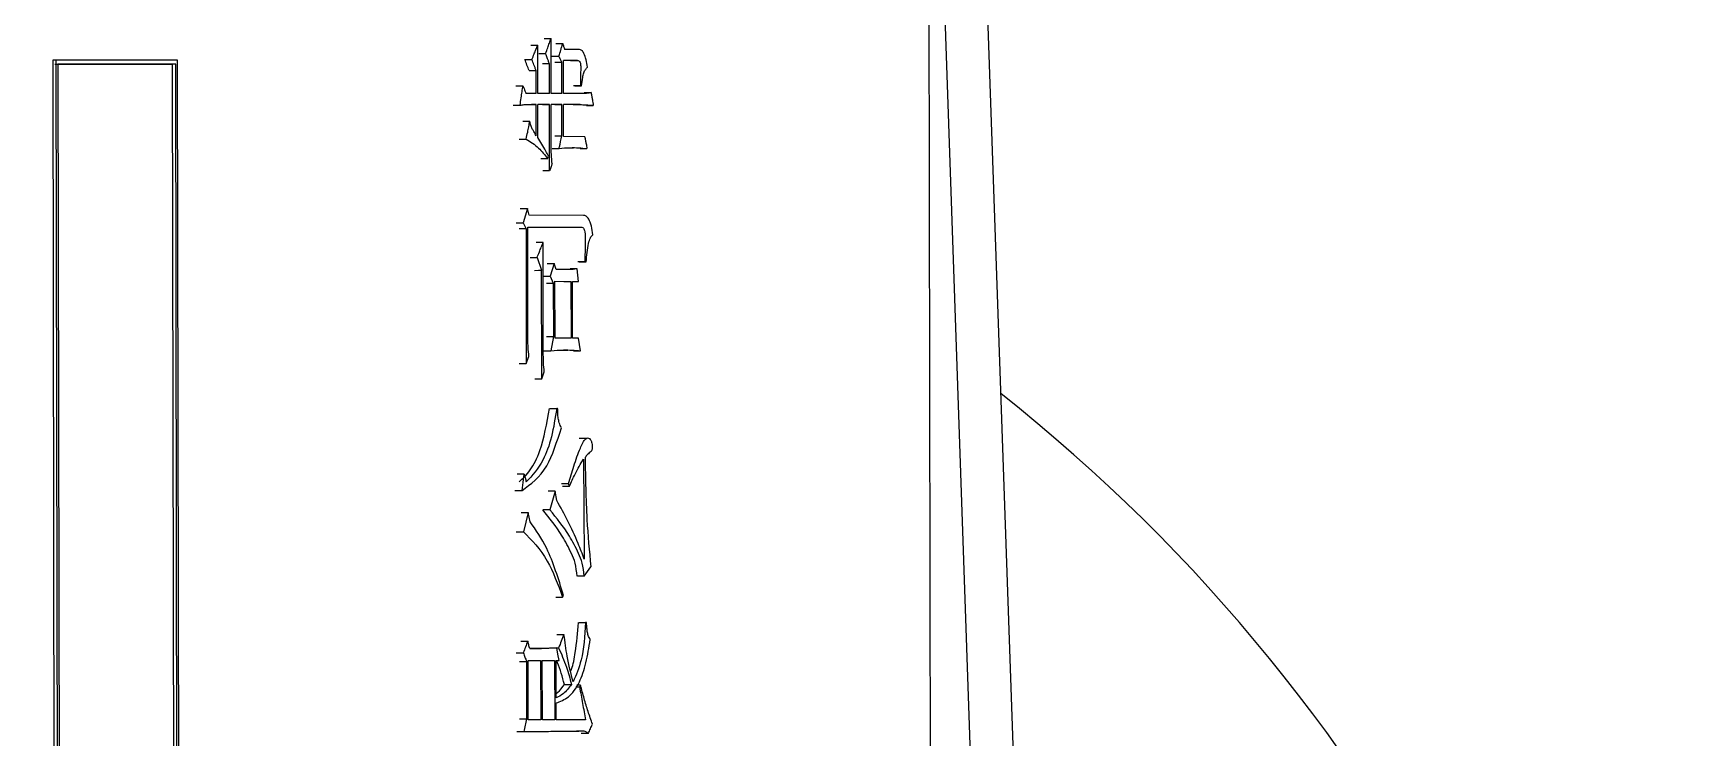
# Model space of a CAD drawing. Header units: millimetres. Extents: x 2104 to 4053, y 855 to 2233.
# Drawn here: x 3008.34 to 3029.65, y 1078.08 to 1087.08 of the extents above; entities that cross this region are included whole.
import ezdxf

# ---------------------------------------------------------------- set-up
doc = ezdxf.new("R2010")
doc.units = ezdxf.units.MM

msp = doc.modelspace()

# ---------------------------------------------------------------- linework, layer by layer
at = {"color": 7, "linetype": 'Continuous', "lineweight": 25}
for p, q in [((3022.143, 1041.251), (3020.188, 1097.251)), ((3019.781, 1089.408), (3019.843, 1052.408)), ((3019.956, 1088.267), (3021.224, 1051.268)), ((3014.785, 1086.311), (3014.784, 1086.927)), ((3014.956, 1086.31), (3014.955, 1087.013)), ((3008.586, 1086.736), (3008.624, 1064.603)), ((3008.628, 1086.736), (3008.587, 1086.736)), ((3008.628, 1086.736), (3008.665, 1064.603)), ((3010.219, 1064.601), (3010.182, 1086.734)), ((3014.62, 1086.743), (3014.711, 1086.743)), ((3014.797, 1086.819), (3014.886, 1086.819)), ((3014.966, 1086.786), (3015.056, 1086.786)), ((3015.295, 1086.731), (3015.112, 1086.732)), ((3015.113, 1086.31), (3015.112, 1086.732)), ((3015.318, 1086.872), (3015.128, 1086.872)), ((3015.205, 1086.731), (3015.295, 1086.731)), ((3008.653, 1086.686), (3008.691, 1064.653)), ((3010.115, 1086.684), (3010.153, 1064.651)), ((3010.158, 1086.684), (3010.115, 1086.684)), ((3010.195, 1064.651), (3010.158, 1086.684)), ((3014.765, 1086.311), (3014.764, 1086.603)), ((3014.935, 1086.689), (3014.846, 1086.689)), ((3014.936, 1086.31), (3014.935, 1086.689)), ((3015.003, 1086.71), (3015.092, 1086.71)), ((3015.093, 1086.31), (3015.092, 1086.71)), ((3014.765, 1086.311), (3014.633, 1086.311)), ((3014.936, 1086.31), (3014.785, 1086.311)), ((3015.093, 1086.31), (3014.956, 1086.31)), ((3015.354, 1086.309), (3015.113, 1086.31)), ((3015.331, 1086.407), (3015.241, 1086.406)), ((3015.257, 1086.406), (3015.346, 1086.407)), ((3015.331, 1086.407), (3015.346, 1086.407)), ((3014.675, 1086.17), (3014.765, 1086.17)), ((3014.765, 1086.17), (3014.704, 1086.17)), ((3014.766, 1085.77), (3014.765, 1086.17)), ((3014.936, 1086.17), (3014.786, 1086.17)), ((3014.786, 1085.748), (3014.786, 1086.17)), ((3014.846, 1086.169), (3014.936, 1086.17)), ((3014.937, 1085.326), (3014.936, 1086.17)), ((3015.093, 1086.169), (3014.956, 1086.17)), ((3014.957, 1085.629), (3014.956, 1086.17)), ((3015.004, 1086.169), (3015.093, 1086.169)), ((3015.094, 1085.769), (3015.093, 1086.169)), ((3015.327, 1086.169), (3015.113, 1086.169)), ((3015.114, 1085.758), (3015.113, 1086.169)), ((3015.238, 1086.168), (3015.327, 1086.169)), ((3015.406, 1086.157), (3015.495, 1086.157)), ((3014.594, 1085.954), (3014.683, 1085.954)), ((3014.549, 1085.727), (3014.638, 1085.727)), ((3015.004, 1085.769), (3015.094, 1085.769)), ((3015.387, 1085.757), (3015.114, 1085.758)), ((3014.823, 1085.477), (3014.913, 1085.477)), ((3015.325, 1085.606), (3015.414, 1085.606)), ((3014.848, 1085.326), (3014.937, 1085.326)), ((3014.652, 1084.84), (3014.599, 1084.656)), ((3014.677, 1084.753), (3014.652, 1084.84)), ((3014.599, 1084.656), (3014.636, 1084.58)), ((3014.636, 1084.58), (3014.639, 1082.86)), ((3014.657, 1084.602), (3015.349, 1084.6)), ((3014.659, 1083.163), (3014.657, 1084.602)), ((3015.369, 1084.751), (3014.677, 1084.753)), ((3014.856, 1082.968), (3014.854, 1084.407)), ((3014.687, 1084.212), (3014.777, 1084.212)), ((3014.777, 1084.212), (3014.834, 1084.05)), ((3015.385, 1084.157), (3015.296, 1084.156)), ((3015.316, 1084.156), (3015.405, 1084.156)), ((3015.405, 1084.156), (3015.385, 1084.157)), ((3014.836, 1082.665), (3014.834, 1084.05)), ((3014.996, 1084.136), (3014.944, 1083.974)), ((3014.944, 1083.974), (3014.984, 1083.887)), ((3015.02, 1084.06), (3014.996, 1084.136)), ((3015.188, 1084.06), (3015.02, 1084.06)), ((3015.287, 1084.07), (3015.198, 1084.07)), ((3015.307, 1083.908), (3015.287, 1084.07)), ((3014.984, 1083.887), (3014.985, 1083.206)), ((3015.004, 1083.909), (3015.208, 1083.908)), ((3015.006, 1083.184), (3015.004, 1083.909)), ((3015.119, 1083.908), (3015.208, 1083.908)), ((3015.208, 1083.908), (3015.21, 1083.183)), ((3015.228, 1083.908), (3015.307, 1083.908)), ((3015.229, 1083.183), (3015.228, 1083.908)), ((3015.228, 1083.908), (3015.307, 1083.908)), ((3014.896, 1083.205), (3014.985, 1083.206)), ((3014.985, 1083.206), (3014.953, 1083.022)), ((3015.21, 1083.183), (3015.006, 1083.184)), ((3015.304, 1083.183), (3015.229, 1083.183)), ((3015.332, 1083.021), (3015.304, 1083.183)), ((3014.639, 1082.86), (3014.672, 1082.947)), ((3015.243, 1083.021), (3015.332, 1083.021)), ((3014.549, 1082.86), (3014.639, 1082.86)), ((3014.747, 1082.665), (3014.836, 1082.665)), ((3014.836, 1082.665), (3014.869, 1082.752)), ((3014.938, 1082.286), (3015.027, 1082.286)), ((3015.039, 1082.286), (3015.027, 1082.286)), ((3015.406, 1081.901), (3015.316, 1081.901)), ((3015.37, 1081.636), (3015.38, 1080.36)), ((3014.494, 1081.238), (3014.584, 1081.238)), ((3015.009, 1081.226), (3014.941, 1080.988)), ((3015.029, 1081.107), (3015.009, 1081.226)), ((3015.177, 1081.323), (3015.088, 1081.323)), ((3015.1, 1081.29), (3015.189, 1081.29)), ((3014.663, 1080.956), (3014.601, 1080.708)), ((3014.688, 1080.837), (3014.663, 1080.956)), ((3015.38, 1080.143), (3015.291, 1080.143)), ((3015.38, 1080.143), (3015.462, 1080.262)), ((3015.103, 1079.874), (3015.115, 1079.895)), ((3015.014, 1079.873), (3015.103, 1079.874)), ((3015.308, 1079.548), (3015.397, 1079.548)), ((3015.409, 1079.548), (3015.397, 1079.548)), ((3015.031, 1079.397), (3015.12, 1079.397)), ((3014.641, 1079.053), (3014.643, 1078.317)), ((3014.662, 1079.063), (3014.822, 1079.063)), ((3014.663, 1078.306), (3014.662, 1079.063)), ((3014.732, 1079.063), (3014.822, 1079.063)), ((3014.822, 1079.063), (3014.823, 1078.306)), ((3014.842, 1079.063), (3015, 1079.063)), ((3014.844, 1078.306), (3014.842, 1079.063)), ((3014.911, 1079.062), (3015, 1079.063)), ((3015, 1079.063), (3015.002, 1078.305)), ((3015.021, 1079.062), (3015.057, 1079.062)), ((3015.021, 1078.587), (3015.021, 1079.062)), ((3015.021, 1079.062), (3015.057, 1079.062)), ((3015.028, 1079.225), (3015.052, 1079.225)), ((3015.27, 1078.726), (3015.32, 1078.726)), ((3015.332, 1078.748), (3015.286, 1078.748)), ((3015.022, 1078.305), (3015.021, 1078.522)), ((3014.553, 1078.317), (3014.643, 1078.317)), ((3014.823, 1078.306), (3014.663, 1078.306)), ((3015.002, 1078.305), (3014.844, 1078.306)), ((3015.395, 1078.304), (3015.022, 1078.305)), ((3015.28, 1078.164), (3015.372, 1078.164))]:
    msp.add_line(p, q, dxfattribs=at)
at = {"color": 7, "linetype": 'Continuous', "lineweight": 25, "flags": 128}
for points in [[(3014.695, 1086.927), (3014.744, 1086.927), (3014.784, 1086.927)], [(3014.865, 1087.013), (3014.915, 1087.013), (3014.955, 1087.013)], [(3015.014, 1086.948), (3015.063, 1086.948), (3015.104, 1086.948)], [(3014.675, 1086.602), (3014.724, 1086.603), (3014.764, 1086.603)], [(3014.506, 1086.408), (3014.556, 1086.408), (3014.596, 1086.408)], [(3015.379, 1086.32), (3015.427, 1086.32), (3015.468, 1086.32)], [(3014.469, 1086.159), (3014.519, 1086.16), (3014.559, 1086.16)], [(3014.913, 1085.477), (3014.917, 1085.494), (3014.921, 1085.51)], [(3014.968, 1085.607), (3015.018, 1085.607), (3015.058, 1085.607)], [(3014.562, 1084.839), (3014.612, 1084.84), (3014.652, 1084.84)], [(3014.509, 1084.656), (3014.559, 1084.656), (3014.599, 1084.656)], [(3014.636, 1084.58), (3014.585, 1084.58), (3014.546, 1084.58)], [(3015.26, 1084.6), (3015.303, 1084.6), (3015.349, 1084.6)], [(3014.854, 1084.407), (3014.803, 1084.406), (3014.764, 1084.406)], [(3014.744, 1084.049), (3014.794, 1084.05), (3014.834, 1084.05)], [(3014.854, 1083.973), (3014.904, 1083.974), (3014.944, 1083.974)], [(3014.906, 1084.136), (3014.956, 1084.136), (3014.996, 1084.136)], [(3014.895, 1083.887), (3014.944, 1083.887), (3014.984, 1083.887)], [(3014.864, 1083.022), (3014.913, 1083.022), (3014.953, 1083.022)], [(3014.613, 1081.443), (3014.562, 1081.443), (3014.523, 1081.443)], [(3014.584, 1081.238), (3014.598, 1081.34), (3014.613, 1081.443)], [(3015.009, 1081.226), (3014.958, 1081.226), (3014.919, 1081.226)], [(3015.189, 1081.29), (3015.186, 1081.299), (3015.181, 1081.311), (3015.177, 1081.323)], [(3014.941, 1080.988), (3014.918, 1080.988), (3014.895, 1080.988), (3014.851, 1080.988)], [(3014.573, 1080.956), (3014.623, 1080.956), (3014.663, 1080.956)], [(3014.511, 1080.707), (3014.533, 1080.707), (3014.556, 1080.708), (3014.579, 1080.708), (3014.601, 1080.708)], [(3014.568, 1079.312), (3014.618, 1079.312), (3014.657, 1079.312)], [(3014.51, 1079.161), (3014.56, 1079.161), (3014.6, 1079.161)], [(3014.551, 1079.052), (3014.601, 1079.052), (3014.641, 1079.053)], [(3014.939, 1079.224), (3014.988, 1079.225), (3015.028, 1079.225)], [(3015.057, 1079.062), (3015.043, 1079.144), (3015.028, 1079.225)], [(3015.128, 1078.759), (3015.154, 1078.759), (3015.182, 1078.759), (3015.217, 1078.759)], [(3015.332, 1078.748), (3015.326, 1078.737), (3015.32, 1078.726)], [(3014.516, 1078.155), (3014.566, 1078.155), (3014.606, 1078.155)], [(3015.431, 1078.131), (3015.408, 1078.131), (3015.385, 1078.131), (3015.342, 1078.131)]]:
    msp.add_lwpolyline(points, dxfattribs=at)
at = {"color": 7, "linetype": 'Continuous', "lineweight": 25}
msp.add_arc((3006.948, 1065.088), 22.17, 312.3514, 51.6483, dxfattribs=at)
for points, knots in [([(3098.139, 1227.063), (3098.158, 1228.314), (3098.212, 1231.872), (3098.055, 1237.736), (3097.571, 1244.642), (3096.768, 1251.517), (3095.653, 1258.35), (3094.227, 1265.124), (3092.494, 1271.826), (3090.456, 1278.442), (3088.119, 1284.958), (3085.487, 1291.36), (3082.565, 1297.636), (3079.36, 1303.772), (3075.878, 1309.755), (3072.127, 1315.574), (3068.114, 1321.214), (3063.849, 1326.666), (3059.338, 1331.918), (3054.593, 1336.958), (3049.623, 1341.777), (3044.438, 1346.364), (3039.049, 1350.709), (3033.467, 1354.804), (3027.705, 1358.64), (3021.773, 1362.208), (3015.685, 1365.503), (3009.452, 1368.516), (3003.089, 1371.242), (2996.608, 1373.674), (2990.023, 1375.809), (2983.347, 1377.64), (2976.594, 1379.165), (2969.779, 1380.38), (2962.916, 1381.283), (2956.018, 1381.872), (2949.101, 1382.145), (2942.179, 1382.103), (2935.265, 1381.744), (2928.376, 1381.071), (2921.524, 1380.083), (2914.724, 1378.785), (2907.991, 1377.177), (2901.338, 1375.263), (2894.779, 1373.048), (2888.329, 1370.536), (2881.999, 1367.733), (2875.804, 1364.643), (2869.757, 1361.274), (2863.87, 1357.632), (2858.155, 1353.726), (2852.624, 1349.563), (2847.289, 1345.151), (2842.16, 1340.501), (2837.25, 1335.622), (2832.567, 1330.524), (2828.121, 1325.217), (2823.923, 1319.713), (2819.98, 1314.023), (2816.3, 1308.159), (2812.893, 1302.134), (2809.763, 1295.959), (2806.919, 1289.648), (2804.365, 1283.213), (2802.108, 1276.669), (2800.152, 1270.028), (2798.501, 1263.306), (2797.159, 1256.514), (2796.127, 1249.669), (2795.41, 1242.784), (2795.007, 1235.873), (2794.92, 1228.951), (2795.149, 1222.032), (2795.693, 1215.131), (2796.552, 1208.262), (2797.723, 1201.439), (2799.205, 1194.677), (2800.993, 1187.989), (2803.085, 1181.39), (2805.476, 1174.894), (2808.161, 1168.513), (2811.134, 1162.261), (2814.389, 1156.152), (2817.92, 1150.198), (2821.718, 1144.41), (2825.777, 1138.803), (2830.088, 1133.386), (2834.641, 1128.172), (2839.428, 1123.17), (2844.437, 1118.393), (2849.66, 1113.849), (2855.084, 1109.548), (2860.699, 1105.499), (2866.493, 1101.711), (2872.454, 1098.191), (2878.569, 1094.946), (2884.826, 1091.984), (2891.212, 1089.311), (2897.712, 1086.932), (2904.315, 1084.852), (2911.006, 1083.075), (2917.771, 1081.606), (2924.596, 1080.447), (2931.466, 1079.601), (2938.368, 1079.068), (2945.287, 1078.852), (2952.209, 1078.951), (2959.119, 1079.367), (2966.003, 1080.097), (2972.847, 1081.14), (2979.635, 1082.495), (2986.355, 1084.158), (2992.992, 1086.126), (2999.532, 1088.395), (3005.962, 1090.96), (3012.268, 1093.815), (3018.438, 1096.956), (3024.457, 1100.374), (3030.314, 1104.064), (3035.997, 1108.018), (3041.494, 1112.226), (3046.792, 1116.681), (3051.882, 1121.373), (3056.753, 1126.292), (3061.394, 1131.429), (3065.795, 1136.772), (3069.948, 1142.31), (3073.845, 1148.032), (3077.476, 1153.926), (3080.834, 1159.98), (3083.912, 1166.18), (3086.705, 1172.515), (3089.205, 1178.97), (3091.409, 1185.532), (3093.31, 1192.189), (3094.906, 1198.925), (3096.192, 1205.727), (3097.168, 1212.58), (3097.816, 1219.351), (3098.067, 1224.185), (3098.13, 1226.717), (3098.139, 1227.063)], [0, 0, 0, 0, 0.00394, 0.011205, 0.01847, 0.025736, 0.033001, 0.040266, 0.047531, 0.054797, 0.062062, 0.069327, 0.076593, 0.083858, 0.091123, 0.098389, 0.105654, 0.112919, 0.120185, 0.12745, 0.134715, 0.141981, 0.149246, 0.156511, 0.163777, 0.171042, 0.178307, 0.185573, 0.192838, 0.200103, 0.207369, 0.214634, 0.221899, 0.229165, 0.23643, 0.243695, 0.250961, 0.258226, 0.265491, 0.272757, 0.280022, 0.287287, 0.294553, 0.301818, 0.309083, 0.316349, 0.323614, 0.330879, 0.338145, 0.34541, 0.352675, 0.35994, 0.367206, 0.374471, 0.381736, 0.389002, 0.396267, 0.403532, 0.410798, 0.418063, 0.425328, 0.432594, 0.439859, 0.447124, 0.45439, 0.461655, 0.46892, 0.476186, 0.483451, 0.490716, 0.497982, 0.505247, 0.512512, 0.519778, 0.527043, 0.534308, 0.541574, 0.548839, 0.556104, 0.56337, 0.570635, 0.5779, 0.585166, 0.592431, 0.599696, 0.606962, 0.614227, 0.621492, 0.628758, 0.636023, 0.643288, 0.650554, 0.657819, 0.665084, 0.67235, 0.679615, 0.68688, 0.694146, 0.701411, 0.708676, 0.715941, 0.723207, 0.730472, 0.737737, 0.745003, 0.752268, 0.759533, 0.766799, 0.774064, 0.781329, 0.788595, 0.79586, 0.803125, 0.810391, 0.817656, 0.824921, 0.832187, 0.839452, 0.846717, 0.853983, 0.861248, 0.868513, 0.875779, 0.883044, 0.890309, 0.897575, 0.90484, 0.912105, 0.919371, 0.926636, 0.933901, 0.941167, 0.948432, 0.955697, 0.962963, 0.970228, 0.977493, 0.984759, 0.992024, 0.998907, 1, 1, 1, 1]), ([(3014.711, 1086.743), (3014.72, 1086.767), (3014.738, 1086.81), (3014.762, 1086.871), (3014.777, 1086.909), (3014.784, 1086.927)], [0, 0, 0, 0, 0.392599, 0.6963, 1, 1, 1, 1]), ([(3014.886, 1086.819), (3014.895, 1086.844), (3014.911, 1086.889), (3014.934, 1086.954), (3014.948, 1086.994), (3014.955, 1087.013)], [0, 0, 0, 0, 0.390379, 0.695189, 1, 1, 1, 1]), ([(3015.056, 1086.786), (3015.064, 1086.813), (3015.076, 1086.853), (3015.092, 1086.908), (3015.1, 1086.935), (3015.104, 1086.948)], [0, 0, 0, 0, 0.4999999, 0.75, 1, 1, 1, 1]), ([(3015.104, 1086.948), (3015.106, 1086.942), (3015.11, 1086.929), (3015.116, 1086.91), (3015.122, 1086.891), (3015.126, 1086.879), (3015.128, 1086.872)], [0, 0, 0, 0, 0.25, 0.5, 0.75, 1, 1, 1, 1]), ([(3010.182, 1086.734), (3010.03, 1086.735), (3009.726, 1086.735), (3009.21, 1086.735), (3008.84, 1086.736), (3008.628, 1086.736)], [0, 0, 0, 0, 0.300082, 0.600163, 1, 1, 1, 1]), ([(3014.674, 1086.602), (3014.665, 1086.626), (3014.647, 1086.673), (3014.629, 1086.72), (3014.62, 1086.743)], [0, 0, 0, 0, 0.5, 1, 1, 1, 1]), ([(3014.764, 1086.603), (3014.76, 1086.615), (3014.75, 1086.64), (3014.732, 1086.687), (3014.719, 1086.721), (3014.711, 1086.743)], [0, 0, 0, 0, 0.26361, 0.527219, 1, 1, 1, 1]), ([(3014.935, 1086.689), (3014.93, 1086.701), (3014.921, 1086.726), (3014.905, 1086.769), (3014.893, 1086.8), (3014.886, 1086.819)], [0, 0, 0, 0, 0.285577, 0.571154, 1, 1, 1, 1]), ([(3015.092, 1086.71), (3015.087, 1086.721), (3015.078, 1086.739), (3015.066, 1086.764), (3015.059, 1086.779), (3015.056, 1086.786)], [0, 0, 0, 0, 0.4303518, 0.7151759, 1, 1, 1, 1]), ([(3015.295, 1086.731), (3015.3, 1086.731), (3015.312, 1086.729), (3015.33, 1086.708), (3015.335, 1086.657), (3015.332, 1086.558), (3015.331, 1086.473), (3015.331, 1086.407)], [0, 0, 0, 0, 0.111188, 0.223572, 0.352358, 0.48582, 1, 1, 1, 1]), ([(3015.42, 1086.644), (3015.415, 1086.678), (3015.405, 1086.743), (3015.38, 1086.819), (3015.349, 1086.865), (3015.328, 1086.87), (3015.318, 1086.872)], [0, 0, 0, 0, 0.290906, 0.5739, 0.788992, 1, 1, 1, 1]), ([(3008.612, 1086.686), (3008.898, 1086.686), (3009.409, 1086.685), (3009.9, 1086.685), (3010.115, 1086.684)], [0, 0, 0, 0, 0.559999, 1, 1, 1, 1]), ([(3010.158, 1086.684), (3010.006, 1086.685), (3009.702, 1086.685), (3009.202, 1086.685), (3008.848, 1086.686), (3008.653, 1086.686)], [0, 0, 0, 0, 0.3099213, 0.6198426, 1, 1, 1, 1]), ([(3015.346, 1086.407), (3015.35, 1086.442), (3015.357, 1086.501), (3015.373, 1086.576), (3015.395, 1086.619), (3015.412, 1086.636), (3015.42, 1086.644)], [0, 0, 0, 0, 0.350808, 0.573679, 0.788817, 1, 1, 1, 1]), ([(3014.559, 1086.16), (3014.564, 1086.191), (3014.572, 1086.248), (3014.584, 1086.331), (3014.592, 1086.383), (3014.596, 1086.408)], [0, 0, 0, 0, 0.378869, 0.689434, 1, 1, 1, 1]), ([(3014.596, 1086.408), (3014.601, 1086.396), (3014.609, 1086.374), (3014.622, 1086.341), (3014.629, 1086.321), (3014.633, 1086.311)], [0, 0, 0, 0, 0.380769, 0.690385, 1, 1, 1, 1]), ([(3015.468, 1086.32), (3015.454, 1086.317), (3015.428, 1086.312), (3015.39, 1086.31), (3015.366, 1086.309), (3015.354, 1086.309)], [0, 0, 0, 0, 0.367164, 0.6835, 1, 1, 1, 1]), ([(3015.468, 1086.32), (3015.47, 1086.304), (3015.475, 1086.274), (3015.485, 1086.22), (3015.491, 1086.181), (3015.495, 1086.157)], [0, 0, 0, 0, 0.283865, 0.567729, 1, 1, 1, 1]), ([(3014.559, 1086.16), (3014.576, 1086.162), (3014.608, 1086.168), (3014.657, 1086.17), (3014.688, 1086.17), (3014.704, 1086.17)], [0, 0, 0, 0, 0.349478, 0.674651, 1, 1, 1, 1]), ([(3015.327, 1086.169), (3015.35, 1086.167), (3015.39, 1086.164), (3015.446, 1086.161), (3015.479, 1086.159), (3015.495, 1086.157)], [0, 0, 0, 0, 0.414999, 0.707499, 1, 1, 1, 1]), ([(3014.638, 1085.727), (3014.644, 1085.757), (3014.655, 1085.81), (3014.67, 1085.885), (3014.679, 1085.931), (3014.683, 1085.954)], [0, 0, 0, 0, 0.397712, 0.698856, 1, 1, 1, 1]), ([(3014.766, 1085.77), (3014.755, 1085.787), (3014.738, 1085.815), (3014.715, 1085.859), (3014.696, 1085.901), (3014.688, 1085.936), (3014.683, 1085.954)], [0, 0, 0, 0, 0.335639, 0.554348, 0.775254, 1, 1, 1, 1]), ([(3014.638, 1085.727), (3014.692, 1085.693), (3014.788, 1085.633), (3014.874, 1085.525), (3014.913, 1085.477)], [0, 0, 0, 0, 0.557381, 1, 1, 1, 1]), ([(3014.921, 1085.51), (3014.91, 1085.531), (3014.883, 1085.584), (3014.839, 1085.664), (3014.804, 1085.72), (3014.786, 1085.748)], [0, 0, 0, 0, 0.249893, 0.624561, 1, 1, 1, 1]), ([(3015.058, 1085.607), (3015.061, 1085.621), (3015.068, 1085.651), (3015.079, 1085.705), (3015.088, 1085.744), (3015.094, 1085.769)], [0, 0, 0, 0, 0.27079, 0.54158, 1, 1, 1, 1]), ([(3015.387, 1085.757), (3015.389, 1085.742), (3015.395, 1085.712), (3015.404, 1085.661), (3015.411, 1085.626), (3015.414, 1085.606)], [0, 0, 0, 0, 0.30079, 0.601581, 1, 1, 1, 1]), ([(3014.97, 1085.412), (3014.966, 1085.452), (3014.958, 1085.523), (3014.957, 1085.596), (3014.957, 1085.629)], [0, 0, 0, 0, 0.558835, 1, 1, 1, 1]), ([(3015.058, 1085.607), (3015.105, 1085.611), (3015.189, 1085.619), (3015.307, 1085.616), (3015.379, 1085.609), (3015.414, 1085.606)], [0, 0, 0, 0, 0.394437, 0.697091, 1, 1, 1, 1]), ([(3015.156, 1085.614), (3015.165, 1085.614), (3015.203, 1085.616), (3015.224, 1085.614), (3015.241, 1085.613)], [0, 0, 0, 0, 0.222043, 1, 1, 1, 1]), ([(3014.97, 1085.412), (3014.965, 1085.4), (3014.957, 1085.379), (3014.947, 1085.351), (3014.94, 1085.334), (3014.937, 1085.326)], [0, 0, 0, 0, 0.42836, 0.71418, 1, 1, 1, 1]), ([(3015.349, 1084.6), (3015.356, 1084.597), (3015.367, 1084.593), (3015.38, 1084.57), (3015.395, 1084.516), (3015.391, 1084.367), (3015.388, 1084.24), (3015.385, 1084.157)], [0, 0, 0, 0, 0.101198, 0.163077, 0.226913, 0.489011, 1, 1, 1, 1]), ([(3015.49, 1084.502), (3015.484, 1084.541), (3015.473, 1084.617), (3015.442, 1084.703), (3015.405, 1084.746), (3015.381, 1084.75), (3015.369, 1084.751)], [0, 0, 0, 0, 0.291641, 0.573732, 0.788274, 1, 1, 1, 1]), ([(3014.777, 1084.212), (3014.786, 1084.236), (3014.804, 1084.281), (3014.83, 1084.345), (3014.846, 1084.386), (3014.854, 1084.407)], [0, 0, 0, 0, 0.371336, 0.685668, 1, 1, 1, 1]), ([(3015.405, 1084.156), (3015.411, 1084.238), (3015.42, 1084.351), (3015.455, 1084.471), (3015.479, 1084.492), (3015.49, 1084.502)], [0, 0, 0, 0, 0.573069, 0.791053, 1, 1, 1, 1]), ([(3015.287, 1084.07), (3015.274, 1084.068), (3015.25, 1084.063), (3015.217, 1084.061), (3015.198, 1084.06), (3015.188, 1084.06)], [0, 0, 0, 0, 0.411846, 0.705868, 1, 1, 1, 1]), ([(3014.672, 1082.947), (3014.668, 1082.986), (3014.66, 1083.058), (3014.66, 1083.131), (3014.659, 1083.163)], [0, 0, 0, 0, 0.558835, 1, 1, 1, 1]), ([(3014.869, 1082.752), (3014.865, 1082.791), (3014.857, 1082.862), (3014.857, 1082.936), (3014.856, 1082.968)], [0, 0, 0, 0, 0.5588391, 1, 1, 1, 1]), ([(3014.953, 1083.022), (3015.007, 1083.027), (3015.098, 1083.035), (3015.224, 1083.031), (3015.296, 1083.024), (3015.332, 1083.021)], [0, 0, 0, 0, 0.420758, 0.710282, 1, 1, 1, 1]), ([(3015.041, 1083.029), (3015.059, 1083.03), (3015.097, 1083.032), (3015.144, 1083.03), (3015.169, 1083.028)], [0, 0, 0, 0, 0.481781, 1, 1, 1, 1]), ([(3014.547, 1081.346), (3014.596, 1081.39), (3014.695, 1081.481), (3014.845, 1081.785), (3014.901, 1082.094), (3014.936, 1082.286)], [0, 0, 0, 0, 0.271408, 0.550001, 1, 1, 1, 1]), ([(3015.027, 1082.286), (3015.008, 1082.161), (3014.969, 1081.914), (3014.84, 1081.561), (3014.714, 1081.427), (3014.638, 1081.346)], [0, 0, 0, 0, 0.290045, 0.572386, 1, 1, 1, 1]), ([(3015.088, 1082.037), (3015.078, 1082.057), (3015.061, 1082.091), (3015.047, 1082.159), (3015.04, 1082.221), (3015.04, 1082.264), (3015.039, 1082.286)], [0, 0, 0, 0, 0.329138, 0.549704, 0.774066, 1, 1, 1, 1]), ([(3014.584, 1081.238), (3014.697, 1081.317), (3014.902, 1081.462), (3015.03, 1081.859), (3015.088, 1082.037)], [0, 0, 0, 0, 0.5503818, 1, 1, 1, 1]), ([(3015.177, 1081.323), (3015.2, 1081.398), (3015.248, 1081.556), (3015.308, 1081.734), (3015.361, 1081.848), (3015.393, 1081.896), (3015.423, 1081.912), (3015.445, 1081.903), (3015.464, 1081.88), (3015.476, 1081.845), (3015.482, 1081.81), (3015.482, 1081.782), (3015.48, 1081.764), (3015.475, 1081.747), (3015.462, 1081.729), (3015.444, 1081.717), (3015.418, 1081.692), (3015.4, 1081.671), (3015.39, 1081.658)], [0, 0, 0, 0, 0.208327, 0.438579, 0.516155, 0.594141, 0.638967, 0.683977, 0.718613, 0.753484, 0.783868, 0.800043, 0.813274, 0.826566, 0.846387, 0.891603, 0.934124, 1, 1, 1, 1]), ([(3015.189, 1081.29), (3015.213, 1081.343), (3015.254, 1081.431), (3015.314, 1081.547), (3015.351, 1081.606), (3015.37, 1081.636)], [0, 0, 0, 0, 0.420999, 0.709933, 1, 1, 1, 1]), ([(3015.39, 1081.658), (3015.394, 1081.393), (3015.402, 1080.922), (3015.444, 1080.463), (3015.462, 1080.262)], [0, 0, 0, 0, 0.563476, 1, 1, 1, 1]), ([(3014.613, 1081.443), (3014.616, 1081.429), (3014.622, 1081.406), (3014.631, 1081.373), (3014.635, 1081.355), (3014.638, 1081.346)], [0, 0, 0, 0, 0.4397358, 0.7198737, 1, 1, 1, 1]), ([(3015.289, 1080.143), (3015.282, 1080.2), (3015.269, 1080.314), (3015.196, 1080.478), (3015.065, 1080.725), (3014.935, 1080.884), (3014.85, 1080.988)], [0, 0, 0, 0, 0.124785, 0.247262, 0.507336, 1, 1, 1, 1]), ([(3015.38, 1080.143), (3015.374, 1080.201), (3015.36, 1080.314), (3015.288, 1080.478), (3015.157, 1080.725), (3015.026, 1080.884), (3014.941, 1080.988)], [0, 0, 0, 0, 0.124706, 0.247159, 0.50724, 1, 1, 1, 1]), ([(3015.38, 1080.36), (3015.354, 1080.426), (3015.288, 1080.597), (3015.172, 1080.849), (3015.077, 1081.021), (3015.029, 1081.107)], [0, 0, 0, 0, 0.242722, 0.620116, 1, 1, 1, 1]), ([(3015.115, 1079.895), (3015.049, 1080.109), (3014.932, 1080.488), (3014.762, 1080.731), (3014.688, 1080.837)], [0, 0, 0, 0, 0.565351, 1, 1, 1, 1]), ([(3014.601, 1080.708), (3014.709, 1080.601), (3014.904, 1080.408), (3015.042, 1080.039), (3015.103, 1079.874)], [0, 0, 0, 0, 0.552865, 1, 1, 1, 1]), ([(3015.205, 1078.93), (3015.209, 1078.938), (3015.237, 1079.001), (3015.277, 1079.212), (3015.295, 1079.42), (3015.305, 1079.548)], [0, 0, 0, 0, 0.053091, 0.41636, 1, 1, 1, 1]), ([(3015.397, 1079.548), (3015.385, 1079.379), (3015.364, 1079.081), (3015.275, 1078.879), (3015.237, 1078.792)], [0, 0, 0, 0, 0.5699995, 1, 1, 1, 1]), ([(3015.456, 1079.332), (3015.446, 1079.348), (3015.43, 1079.374), (3015.418, 1079.435), (3015.411, 1079.49), (3015.409, 1079.529), (3015.409, 1079.548)], [0, 0, 0, 0, 0.327603, 0.548378, 0.773257, 1, 1, 1, 1]), ([(3014.657, 1079.312), (3014.648, 1079.287), (3014.629, 1079.236), (3014.609, 1079.186), (3014.6, 1079.161)], [0, 0, 0, 0, 0.500001, 1, 1, 1, 1]), ([(3014.682, 1079.215), (3014.678, 1079.231), (3014.67, 1079.263), (3014.662, 1079.296), (3014.657, 1079.312)], [0, 0, 0, 0, 0.500002, 1, 1, 1, 1]), ([(3015.021, 1078.522), (3015.074, 1078.541), (3015.18, 1078.581), (3015.316, 1078.755), (3015.406, 1079.03), (3015.439, 1079.231), (3015.456, 1079.332)], [0, 0, 0, 0, 0.271409, 0.54611, 0.770558, 1, 1, 1, 1]), ([(3015.12, 1079.397), (3015.109, 1079.369), (3015.086, 1079.311), (3015.064, 1079.253), (3015.052, 1079.225)], [0, 0, 0, 0, 0.499715, 1, 1, 1, 1]), ([(3015.237, 1078.792), (3015.21, 1078.898), (3015.161, 1079.089), (3015.133, 1079.303), (3015.12, 1079.397)], [0, 0, 0, 0, 0.558168, 1, 1, 1, 1]), ([(3014.6, 1079.161), (3014.607, 1079.143), (3014.621, 1079.107), (3014.634, 1079.071), (3014.641, 1079.053)], [0, 0, 0, 0, 0.500001, 1, 1, 1, 1]), ([(3015.028, 1079.225), (3014.96, 1079.221), (3014.868, 1079.215), (3014.752, 1079.215), (3014.706, 1079.215), (3014.682, 1079.215)], [0, 0, 0, 0, 0.600138, 0.800068, 1, 1, 1, 1]), ([(3014.682, 1079.215), (3014.687, 1079.215), (3014.726, 1079.215), (3014.811, 1079.216), (3014.891, 1079.221), (3014.937, 1079.224)], [0, 0, 0, 0, 0.0503428, 0.4523912, 1, 1, 1, 1]), ([(3015.126, 1078.759), (3015.099, 1078.856), (3015.07, 1078.964), (3015.032, 1079.053), (3015.029, 1079.062)], [0, 0, 0, 0, 0.900346, 1, 1, 1, 1]), ([(3015.052, 1079.225), (3015.087, 1079.146), (3015.148, 1079.004), (3015.196, 1078.834), (3015.217, 1078.759)], [0, 0, 0, 0, 0.556475, 1, 1, 1, 1]), ([(3015.217, 1078.759), (3015.182, 1078.714), (3015.121, 1078.635), (3015.052, 1078.601), (3015.021, 1078.587)], [0, 0, 0, 0, 0.561781, 1, 1, 1, 1]), ([(3015.021, 1078.644), (3015.029, 1078.649), (3015.066, 1078.671), (3015.099, 1078.72), (3015.126, 1078.759)], [0, 0, 0, 0, 0.1962491, 1, 1, 1, 1]), ([(3015.32, 1078.726), (3015.332, 1078.656), (3015.358, 1078.515), (3015.383, 1078.375), (3015.395, 1078.304)], [0, 0, 0, 0, 0.5, 1, 1, 1, 1]), ([(3015.485, 1078.25), (3015.466, 1078.304), (3015.428, 1078.408), (3015.377, 1078.576), (3015.347, 1078.691), (3015.332, 1078.748)], [0, 0, 0, 0, 0.344405, 0.671635, 1, 1, 1, 1]), ([(3014.643, 1078.317), (3014.636, 1078.29), (3014.624, 1078.236), (3014.612, 1078.182), (3014.606, 1078.155)], [0, 0, 0, 0, 0.500001, 1, 1, 1, 1]), ([(3015.431, 1078.131), (3015.44, 1078.151), (3015.458, 1078.191), (3015.476, 1078.23), (3015.485, 1078.25)], [0, 0, 0, 0, 0.499999, 1, 1, 1, 1]), ([(3014.606, 1078.155), (3014.689, 1078.156), (3014.861, 1078.158), (3015.073, 1078.16), (3015.245, 1078.162), (3015.329, 1078.163), (3015.372, 1078.164)], [0, 0, 0, 0, 0.319379, 0.6596775, 0.8298373, 1, 1, 1, 1]), ([(3015.372, 1078.164), (3015.383, 1078.162), (3015.404, 1078.159), (3015.422, 1078.14), (3015.431, 1078.131)], [0, 0, 0, 0, 0.557581, 1, 1, 1, 1])]:
    msp.add_open_spline(points, degree=3, knots=knots, dxfattribs=at)

doc.saveas('drawing.dxf')
